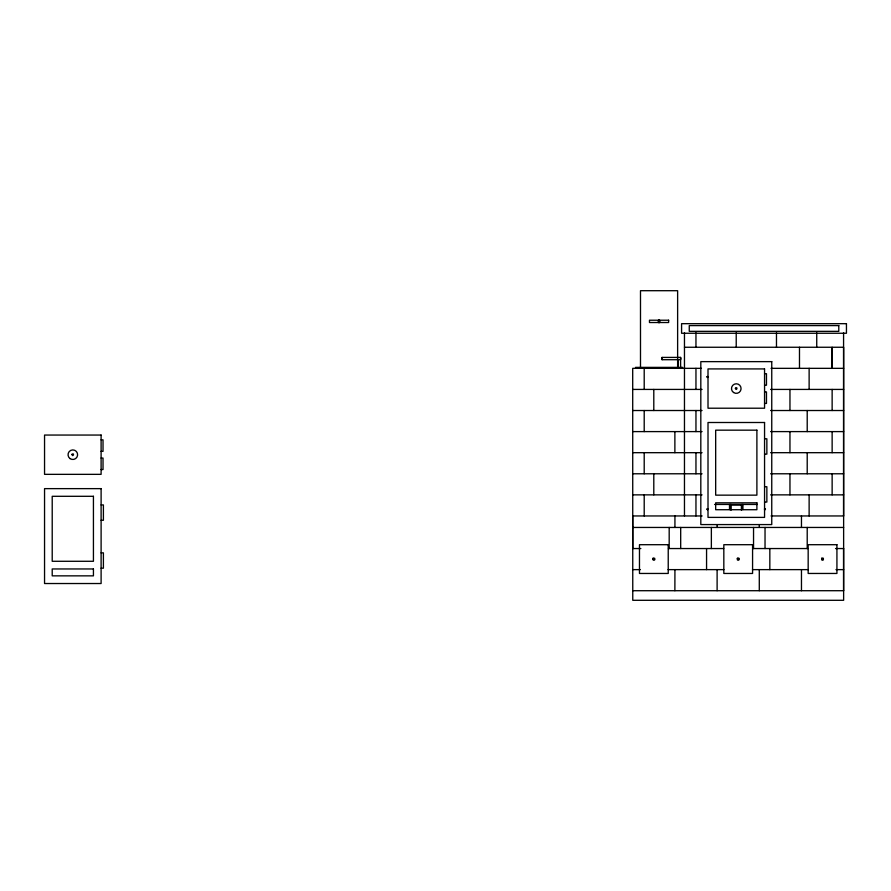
<?xml version="1.0" encoding="UTF-8"?>
<svg xmlns="http://www.w3.org/2000/svg" width="891" height="891" viewBox="0 0 891 891"><rect width="100%" height="100%" fill="white"/><g stroke="black" fill="none" stroke-linecap="round" stroke-linejoin="round"><path stroke-width="1.34" d="M662.147 359.674L662.069 357.414L662.069 359.708L680.624 359.708L680.88 358.561L680.59 357.414L662.069 357.414M822.003 558.546C820.878 560.595 824.754 559.559 822.749 558.345M653.471 558.423C651.878 559.882 655.542 560.361 654.395 558.546M680.59 357.414L680.624 367.961M658.438 320.292L659.685 320.292M659.685 322.453A1.247 1.247 0 0 0 660.142 321.996A1.247 1.236 -90 0 1 659.685 322.453L658.438 322.453A1.247 1.247 0 0 1 657.981 321.996A1.247 1.236 -90 0 0 658.46 322.453M684.466 347.256L843.632 347.256L843.632 600.3L632.766 600.3L632.699 368.339L701.44 368.339M771.038 368.339L843.632 368.339M764.556 373.708L766.472 373.708L766.472 385.213L764.556 385.213M632.699 389.423L702.052 389.423M770.581 389.423L843.632 389.423M764.556 391.917L766.472 391.917L766.472 403.423L764.556 403.423M632.699 410.517L702.052 410.517M770.581 410.517L843.632 410.517M632.699 431.6L702.052 431.6M770.581 431.6L843.632 431.6M764.556 438.795L766.861 438.795L766.861 454.132L764.556 454.132M101.106 439.842L103.022 439.842L103.022 451.347L101.106 451.347M632.699 452.684L702.052 452.684M770.581 452.684L843.632 452.684M101.106 458.052L103.022 458.052L103.022 469.557L101.106 469.557M632.699 473.778L702.052 473.778M770.581 473.778L843.632 473.778M764.556 486.72L766.861 486.72L766.861 502.056L764.556 502.056M632.699 494.861L702.052 494.861M770.581 494.861L843.632 494.861M714.571 504.451L757.428 504.451M101.106 504.93L103.401 504.93L103.401 520.266L101.106 520.266M731.043 505.019L741.969 505.019M702.141 515.956L632.699 515.956L632.766 548.544L640.852 548.544M771.038 515.956L843.632 515.956M632.766 527.45L843.632 527.45M668.473 548.544L723.704 548.544M752.695 548.544L807.925 548.544M835.546 548.544L843.632 548.544M101.106 552.854L103.401 552.854L103.401 568.191L101.106 568.191M632.699 569.627L640.373 569.627M668.072 569.627L723.915 569.627M752.483 569.627L808.26 569.627M835.97 569.627L843.632 569.627M632.699 590.711L843.632 590.711M843.577 332.755L843.577 515.956M843.577 548.544L843.577 590.711M832.138 389.423L832.138 410.517M832.138 431.6L832.138 452.684M832.138 473.778L832.138 494.861M816.735 332.755L816.735 347.256M809.128 368.339L809.128 389.423M809.128 494.861L809.128 515.956M807.213 410.517L807.213 431.6M807.213 452.684L807.213 473.778M807.213 527.45L807.213 548.544M801.466 515.956L801.466 527.45M801.466 569.627L801.466 590.711M799.483 347.256L799.483 368.339M789.961 389.423L789.961 410.517M789.961 431.6L789.961 452.684M789.961 473.778L789.961 494.861M776.473 332.755L776.473 347.256M769.835 548.544L769.835 569.627M765.035 527.45L765.035 548.544M759.288 524.899L759.288 527.45M759.288 569.627L759.288 590.711M753.541 527.45L753.541 548.544M742.927 504.451L742.927 509.563M741.969 504.451L741.969 509.563M741.401 505.019L741.401 510.198M736.222 332.755L736.222 347.256M731.043 504.451L731.043 510.198M730.464 504.451L730.464 509.563M729.506 504.451L729.506 509.563M717.11 524.899L717.11 527.45M717.11 569.627L717.11 590.711M711.363 527.45L711.363 548.544M706.563 548.544L706.563 569.627M695.96 332.755L695.96 347.256M695.96 368.339L695.96 389.423M695.96 410.517L695.96 431.6M695.96 452.684L695.96 473.778M695.96 494.861L695.96 515.956M684.466 332.755L684.466 515.956M682.539 368.339L682.539 367.382L635.573 367.382L635.573 368.339M680.691 527.45L680.691 548.544M678.329 359.708L678.329 367.961M677.628 367.382L677.628 290.7L640.495 290.7L640.495 367.382M674.877 431.6L674.877 452.684M674.933 515.956L674.933 527.45M674.933 569.627L674.877 590.711M669.186 527.45L669.186 548.544M653.794 389.423L653.794 410.517M653.794 473.778L653.794 494.861M644.204 368.339L644.204 389.423M644.204 410.517L644.204 431.6M644.204 452.684L644.204 473.778M644.204 494.861L644.204 515.956M659.875 322.186A1.147 1.147 0 0 1 658.249 322.186M658.761 320.259A1.147 1.147 0 0 1 659.362 320.259M706.975 376.815C707.677 379.009 708.679 375.267 706.975 376.815M706.975 509.095C707.677 511.289 708.679 507.547 706.975 509.095M737.458 558.891C738.394 561.809 739.742 556.819 737.458 558.891M764.478 509.095C765.191 511.289 766.193 507.547 764.478 509.095M71.926 454.377C72.772 458.119 74.989 452.049 71.926 454.377M735.387 388.231C736.222 391.984 738.45 385.914 735.387 388.231M653.036 558.267L653.036 559.893L654.662 559.893L654.662 558.267L653.036 558.267M737.392 558.267L737.392 559.893L739.018 559.893L739.018 558.267L737.392 558.267M821.736 558.267L821.736 559.893L823.362 559.893L823.362 558.267L821.736 558.267M668.64 320.225L649.472 320.225L649.472 322.52L668.64 322.52L668.64 320.225M846.45 323.678L681.582 323.678L681.582 333.256L846.45 333.256L846.45 323.678M838.787 325.594L689.255 325.594L689.255 331.341L838.787 331.341L838.787 325.594M771.751 361.635L700.816 361.635L700.816 524.576L771.751 524.576L771.751 361.635M764.556 368.919L708.011 368.919L708.011 408.212L764.556 408.212L764.556 368.919M764.556 422.501L708.011 422.501L708.011 517.393L764.556 517.393L764.556 422.501M756.893 430.164L715.673 430.164L715.673 495.151L756.893 495.151L756.893 430.164M101.106 435.053L44.55 435.053L44.55 474.346L101.106 474.346L101.106 435.053M101.106 488.636L44.55 488.636L44.55 583.527L101.106 583.527L101.106 488.636M93.432 496.298L52.213 496.298L52.213 561.285L93.432 561.285L93.432 496.298M756.893 502.825L715.673 502.825L715.673 509.719L756.893 509.719L756.893 502.825M668.228 544.702L639.471 544.702L639.471 573.459L668.228 573.459L668.228 544.702M752.572 544.702L723.826 544.702L723.826 573.459L752.572 573.459L752.572 544.702M836.927 544.702L808.17 544.702L808.17 573.459L836.927 573.459L836.927 544.702M93.432 568.959L52.213 568.959L52.213 575.853L93.432 575.853L93.432 568.959M832.138 368.339L832.138 347.256L832.071 368.339M70.077 458.62A4.789 4.789 0 0 0 77.595 455.123A4.789 4.789 0 0 0 70.812 450.356A4.789 4.789 0 0 0 70.077 458.62M733.527 392.486A4.789 4.789 0 0 0 741.056 388.988A4.789 4.789 0 0 0 734.262 384.221A4.789 4.789 0 0 0 733.527 392.486"/></g></svg>
